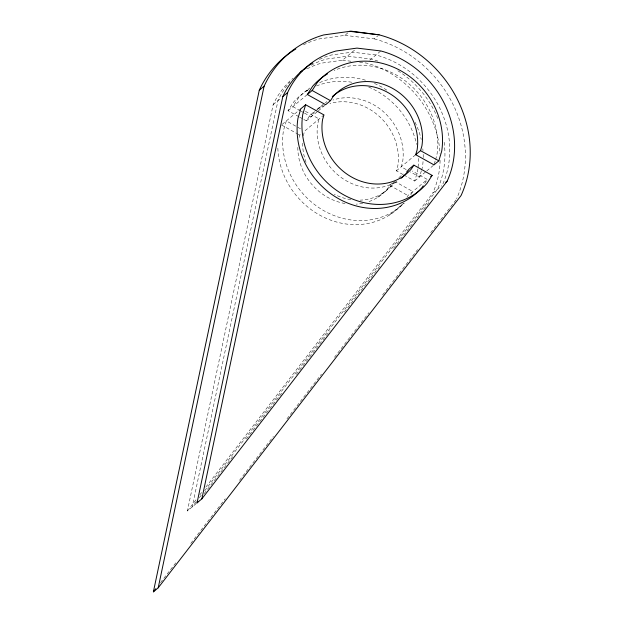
<?xml version="1.0" encoding="UTF-8"?>
<svg xmlns="http://www.w3.org/2000/svg" width="623" height="623" viewBox="0 0 623 623"><rect width="100%" height="100%" fill="white"/><g stroke="black" fill="none" stroke-linecap="round" stroke-linejoin="round"><path stroke-width="0.47" stroke-dasharray="3.12 2.34" d="M196.354 503.47L187.391 510.969L273.147 104.656A92.648 83.186 50.1 0 1 293.067 78.233M299.11 137.473L299.811 135.121L301.189 133.968M303.237 135.775L304.639 131.087L323.952 114.928M403.034 174.549L396.376 170.85L397.778 166.154A53.414 47.963 50.1 0 0 329.933 103.519M403.868 175.008L414.692 181.02L417.566 171.403A74.69 67.066 50.1 0 0 417.932 168.685M421.35 170.858L419.52 176.979L410.362 171.893M421.607 169.986L422.394 167.361A74.69 67.066 50.1 0 0 423.134 160.033M434.262 163.989L435.306 160.493M435.57 159.62L436.871 155.244A74.69 67.066 50.1 0 0 408.01 83.038A74.69 67.066 50.1 0 0 334.107 70.5M298.845 116.696L288.021 110.684L293.324 102.421A74.69 67.066 50.1 0 1 308.969 89.58M303.837 119.468L306.337 120.854L308.922 116.82A53.414 47.963 50.1 0 1 316.032 110.287M392.474 183.022L389.718 185.327L387.257 189.151A53.414 47.963 50.1 0 1 367.181 202.179M394.546 181.293L392.085 185.109A53.414 47.963 50.1 0 1 360.18 200.147M406.951 197.18L407.979 195.583L427.292 179.432L412.348 171.037M410.759 194.734L412.808 191.549L395.371 181.752M424.73 183.419L427.292 179.432M187.391 510.969L196.3 499.428M199.858 494.818L201.642 492.505M205.8 487.124L432.689 193.239L441.66 185.74M196.37 501.546L192.219 506.935L277.975 100.614A92.648 83.186 50.1 0 1 289.812 82.181M199.344 497.699L201.72 494.623M204.687 490.776L437.517 189.205A92.648 83.186 50.1 0 0 443.841 140.12M204.173 493.657L232.683 456.737M246.342 439.036L281.978 392.879M296.236 374.415L330.089 330.564M344.348 312.1L379.983 265.943M393.643 248.25L429.278 202.086M160.516 582.622L175.951 562.624M190.794 543.396L225.238 498.782M239.489 480.325L273.333 436.482M286.993 418.796L321.437 374.182M334.496 357.267L368.941 312.653M382.6 294.967L417.636 249.589M430.695 232.667L456.231 199.594M303.456 44.848A114.375 102.702 50.1 0 1 318.867 38.976L344.862 35.371L348.304 32.489M273.147 104.656L281.425 97.733M307.201 68.771A92.648 83.186 50.1 0 1 321.429 63.149L342.479 60.221L356.27 48.687M306.602 91.005L310.052 88.123M288.021 110.684L307.334 94.532M344.862 35.371L374.275 38.875L377.725 35.986M282.188 124.374L300.808 108.799M369.751 60.174L380.793 50.946M318.423 108.659L323.251 104.617A53.414 47.963 50.1 0 0 315.721 110.668M325.424 102.803L326.873 101.596M306.337 120.854L317.683 111.361M318.408 110.762L325.65 104.703M396.376 170.85L415.689 154.699M398.891 177.656L403.237 174.019M406.134 171.598L408.306 169.783M377.764 197.312L397.077 181.161A53.414 47.963 50.1 0 1 341.264 177.539A53.414 47.963 50.1 0 1 317.722 123.666L319.124 118.97L304.966 111.112M414.692 181.02L426.039 171.527M426.763 170.92L434.005 164.869M389.585 214.966L403.829 203.051M342.479 60.221L352.011 61.358M359.635 62.261L366.308 63.055A92.648 83.186 50.1 0 1 440.002 153.601M300.341 110.808L292.849 106.642L298.152 98.379A74.69 67.066 50.1 0 1 309.81 88.03M301.174 111.268L303.674 112.654M304.507 113.121L311.165 116.82L313.751 112.786A53.414 47.963 50.1 0 1 315.043 111.361M406.196 169.581L401.204 166.808L402.606 162.12A53.414 47.963 50.1 0 0 383.659 111.93A53.414 47.963 50.1 0 0 332.9 100.054M299.679 117.155L303.004 119.009M300.481 128.774L286.323 120.917L283.449 130.534A74.69 67.066 50.1 0 0 322.208 209.733A74.69 67.066 50.1 0 0 404.35 203.059M281.495 124.95L297.311 133.735M298.144 134.202L299.811 135.121M389.718 185.327L407.979 195.583M319.428 59.426A92.648 83.186 50.1 0 1 331.086 55.065L352.135 52.145L375.965 54.98A92.648 83.186 50.1 0 1 442.346 185.163M402.217 204.282A74.69 67.066 50.1 0 1 324.785 217.692A74.69 67.066 50.1 0 1 277.803 146.576M316.523 85.927A74.69 67.066 50.1 0 1 353.42 82.516M368.746 87.103A74.69 67.066 50.1 0 1 416.616 144.435M418.368 158.452A74.69 67.066 50.1 0 1 418.033 167.774M362.711 203.316A53.414 47.963 50.1 0 1 356.278 204.142M345.041 203.519A53.414 47.963 50.1 0 1 297.817 147.347M316.819 109.726A53.414 47.963 50.1 0 1 323.524 105.887M374.275 38.875A114.375 102.702 50.1 0 1 456.62 198.737M311.189 65.174A92.648 83.186 50.1 0 1 326.257 59.107L347.307 56.187L371.137 59.021A92.648 83.186 50.1 0 1 379.166 61.545M397.895 70.781A92.648 83.186 50.1 0 1 438.397 119.966M319.622 82.618A74.69 67.066 50.1 0 1 365.514 80.211M374.454 83.443A74.69 67.066 50.1 0 1 387.078 90.351M415.043 122.279A74.69 67.066 50.1 0 1 421.234 139.466M422.815 148.811A74.69 67.066 50.1 0 1 422.986 150.673M423.196 154.418A74.69 67.066 50.1 0 1 423.181 159.099M350.811 199.633A53.414 47.963 50.1 0 1 334.333 194.29M306.041 162.299A53.414 47.963 50.1 0 1 302.685 141.398M440.103 160.384A92.648 83.186 50.1 0 1 432.689 193.239"/><path stroke-width="0.93" d="M259.269 90.226L264.097 86.192A114.375 102.702 50.1 0 1 323.695 34.943L351.006 31.15L379.103 34.833A114.375 102.702 50.1 0 1 461.059 195.552L158.211 587.808L153.383 591.85L259.269 90.226A114.375 102.702 50.1 0 1 295.832 48.991M158.211 587.808L264.097 86.192M282.803 96.581L287.631 92.539A92.648 83.186 50.1 0 1 335.914 51.031L356.963 48.103L380.793 50.946A92.648 83.186 50.1 0 1 447.174 181.122L201.868 498.852L197.047 502.893L282.803 96.581A92.648 83.186 50.1 0 1 312.707 63.001M201.868 498.852L287.631 92.539M413.851 165.134L411.398 168.958A53.414 47.963 50.1 0 1 351.917 177.22A53.414 47.963 50.1 0 1 322.55 119.624L323.952 114.928L305.636 104.757L302.762 114.383A74.69 67.066 50.1 0 0 343.834 194.913A74.69 67.066 50.1 0 0 426.996 183.364L432.121 175.39L413.851 165.134L409.023 169.176L406.57 172.999A53.414 47.963 50.1 0 1 401.002 178.357M415.689 154.699L420.517 150.657L421.911 145.961A53.414 47.963 50.1 0 0 392.545 88.373A53.414 47.963 50.1 0 0 333.064 96.627L330.478 100.661L325.65 104.703L307.334 94.532L312.162 90.491L317.465 82.228A74.69 67.066 50.1 0 1 400.636 70.679A74.69 67.066 50.1 0 1 441.699 151.21L438.833 160.827L434.005 164.869L415.689 154.699L417.091 150.003A53.414 47.963 50.1 0 0 390.457 94.034A53.414 47.963 50.1 0 0 332.324 96.557M307.334 94.532L312.637 86.262A74.69 67.066 50.1 0 1 327.48 73.896M423.196 185.81L422.176 187.398A74.69 67.066 50.1 0 1 339.005 198.947A74.69 67.066 50.1 0 1 297.934 118.417L300.808 108.799L305.636 104.757M197.047 502.893L198.231 501.351M153.383 591.85L155.758 588.774M430.734 176.55L432.121 175.39M445.795 182.282L447.174 181.122M349.682 31.337L379.103 34.833M312.162 90.491L330.478 100.661M420.517 150.657L438.833 160.827M300.107 72.385A92.648 83.186 50.1 0 1 302.381 70.672M304.709 69.052A92.648 83.186 50.1 0 1 306.282 68.024"/></g></svg>
